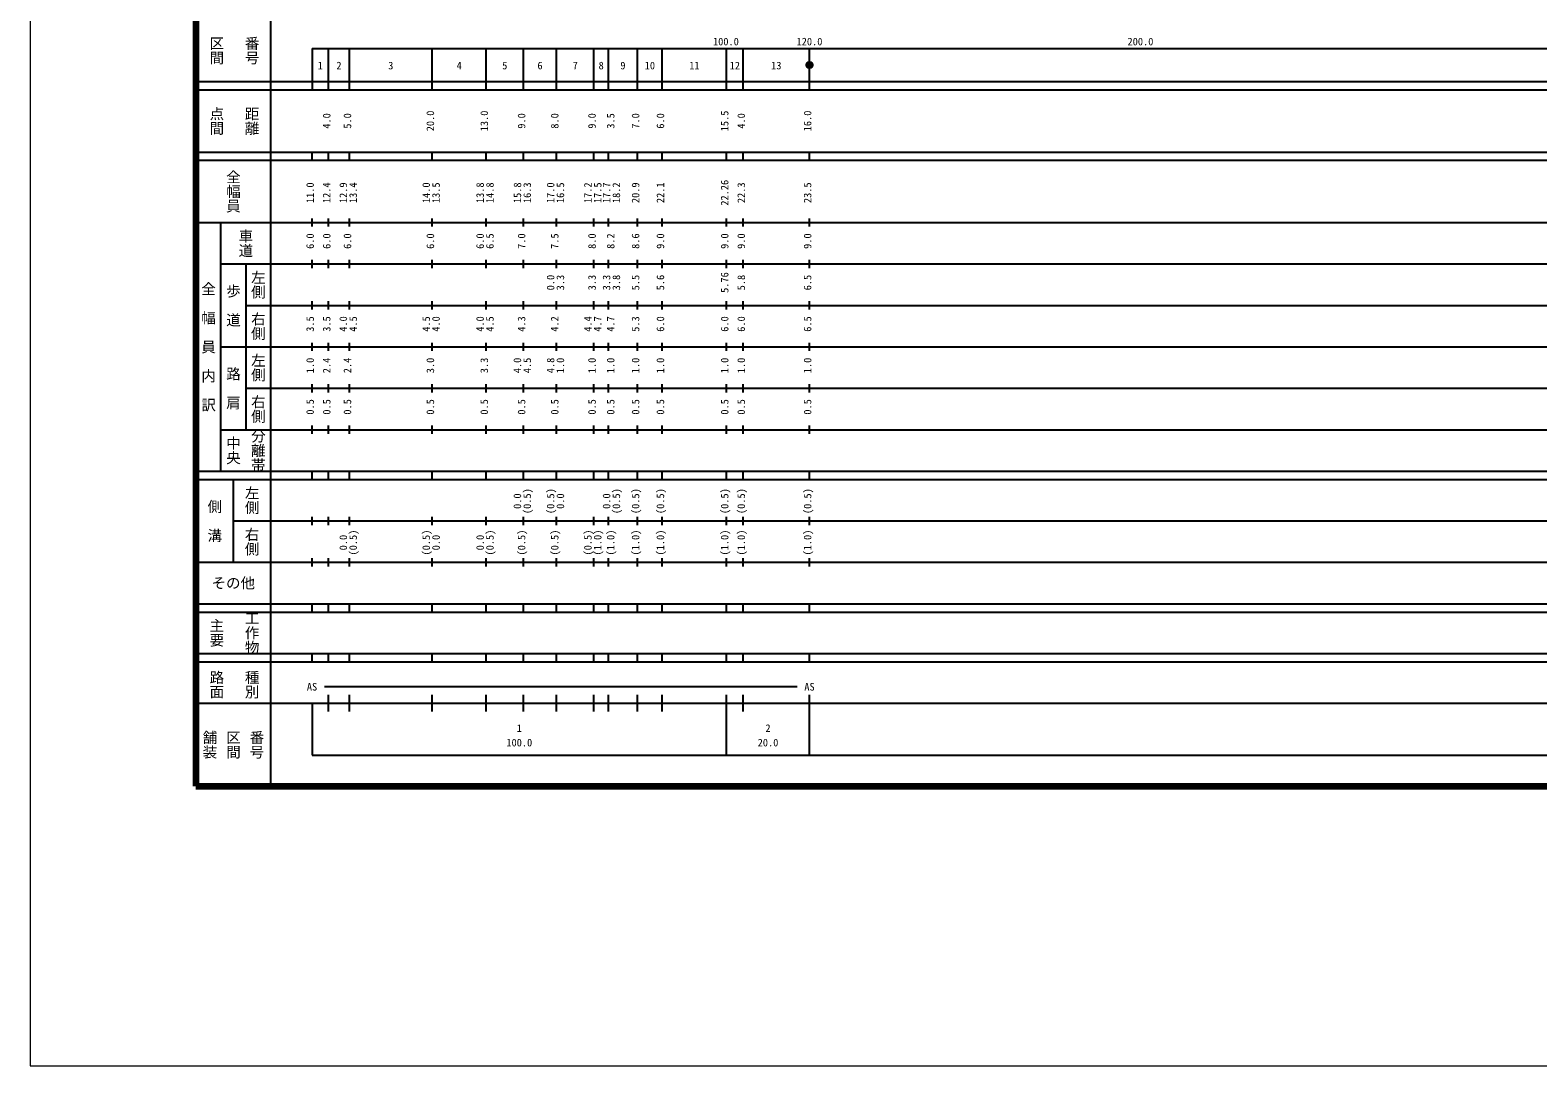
# Model space of a CAD drawing. Units: millimetres on the paper. Extents: x 0 to 700, y -48 to 448.
# Drawn here: x 0 to 363.7, y -47.5 to 202.4 of the extents above; entities that cross this region are included whole.
import ezdxf
from ezdxf.enums import TextEntityAlignment as Align

# ---------------------------------------------------------------- set-up
doc = ezdxf.new("R2010")
doc.units = ezdxf.units.MM
doc.header["$PDMODE"] = 32
doc.header["$PDSIZE"] = 0.5
for name, color, linetype, lineweight in [('M-TTL-BAND', 7, 'Continuous', 25), ('S-TTL', 2, 'Continuous', 50), ('作業レイヤ1', 7, 'Continuous', 13)]:
    doc.layers.add(name, color=color, linetype=linetype, lineweight=lineweight)
doc.styles.add('@ＭＳ ゴシック', font='')
doc.styles.add('ＭＳ ゴシック', font='')
doc.styles.get('@ＭＳ ゴシック').set_extended_font_data('@MS Gothic')
doc.styles.get('ＭＳ ゴシック').set_extended_font_data('MS Gothic')

msp = doc.modelspace()

# ---------------------------------------------------------------- linework, layer by layer
at = {"layer": 'M-TTL-BAND'}
for p, q in [((58, 370), (58, 20)), ((68, 198), (579, 198)), ((68, 198), (68, 188)), ((72, 188), (72, 198)), ((77, 188), (77, 198)), ((97, 188), (97, 198)), ((110, 188), (110, 198)), ((119, 188), (119, 198)), ((127, 188), (127, 198)), ((136, 188), (136, 198)), ((139.5, 188), (139.5, 198)), ((146.5, 188), (146.5, 198)), ((152.5, 188), (152.5, 198)), ((168, 188), (168, 198)), ((172, 188), (172, 198)), ((188, 188), (188, 198)), ((40, 190), (579, 190)), ((40, 188), (579, 188)), ((40, 173), (579, 173)), ((40, 171), (579, 171)), ((68, 171), (68, 173)), ((72, 171), (72, 173)), ((77, 171), (77, 173)), ((97, 171), (97, 173)), ((110, 171), (110, 173)), ((119, 171), (119, 173)), ((127, 171), (127, 173)), ((136, 171), (136, 173)), ((139.5, 171), (139.5, 173)), ((146.5, 171), (146.5, 173)), ((152.5, 171), (152.5, 173)), ((168, 171), (168, 173)), ((172, 171), (172, 173)), ((188, 171), (188, 173)), ((68, 155), (68, 157)), ((72, 155), (72, 157)), ((77, 155), (77, 157)), ((97, 155), (97, 157)), ((110, 155), (110, 157)), ((119, 155), (119, 157)), ((127, 155), (127, 157)), ((136, 155), (136, 157)), ((139.5, 155), (139.5, 157)), ((146.5, 155), (146.5, 157)), ((152.5, 155), (152.5, 157)), ((168, 155), (168, 157)), ((172, 155), (172, 157)), ((188, 155), (188, 157)), ((40, 156), (579, 156)), ((46, 96), (46, 156)), ((46, 146), (579, 146)), ((52, 146), (52, 106)), ((68, 145), (68, 147)), ((72, 145), (72, 147)), ((77, 145), (77, 147)), ((97, 145), (97, 147)), ((110, 145), (110, 147)), ((119, 145), (119, 147)), ((127, 145), (127, 147)), ((136, 145), (136, 147)), ((139.5, 145), (139.5, 147)), ((146.5, 145), (146.5, 147)), ((152.5, 145), (152.5, 147)), ((168, 145), (168, 147)), ((172, 145), (172, 147)), ((188, 145), (188, 147)), ((52, 136), (579, 136)), ((68, 135), (68, 137)), ((72, 135), (72, 137)), ((77, 135), (77, 137)), ((97, 135), (97, 137)), ((110, 135), (110, 137)), ((119, 135), (119, 137)), ((127, 135), (127, 137)), ((136, 135), (136, 137)), ((139.5, 135), (139.5, 137)), ((146.5, 135), (146.5, 137)), ((152.5, 135), (152.5, 137)), ((168, 135), (168, 137)), ((172, 135), (172, 137)), ((188, 135), (188, 137)), ((46, 126), (579, 126)), ((68, 125), (68, 127)), ((72, 125), (72, 127)), ((77, 125), (77, 127)), ((97, 125), (97, 127)), ((110, 125), (110, 127)), ((119, 125), (119, 127)), ((127, 125), (127, 127)), ((136, 125), (136, 127)), ((139.5, 125), (139.5, 127)), ((146.5, 125), (146.5, 127)), ((152.5, 125), (152.5, 127)), ((168, 125), (168, 127)), ((172, 125), (172, 127)), ((188, 125), (188, 127)), ((68, 115), (68, 117)), ((72, 115), (72, 117)), ((77, 115), (77, 117)), ((97, 115), (97, 117)), ((110, 115), (110, 117)), ((119, 115), (119, 117)), ((127, 115), (127, 117)), ((136, 115), (136, 117)), ((139.5, 115), (139.5, 117)), ((146.5, 115), (146.5, 117)), ((152.5, 115), (152.5, 117)), ((168, 115), (168, 117)), ((172, 115), (172, 117)), ((188, 115), (188, 117)), ((52, 116), (579, 116)), ((46, 106), (579, 106)), ((68, 105), (68, 107)), ((72, 105), (72, 107)), ((77, 105), (77, 107)), ((97, 105), (97, 107)), ((110, 105), (110, 107)), ((119, 105), (119, 107)), ((127, 105), (127, 107)), ((136, 105), (136, 107)), ((139.5, 105), (139.5, 107)), ((146.5, 105), (146.5, 107)), ((152.5, 105), (152.5, 107)), ((168, 105), (168, 107)), ((172, 105), (172, 107)), ((188, 105), (188, 107)), ((40, 96), (579, 96)), ((68, 94), (68, 96)), ((72, 94), (72, 96)), ((77, 94), (77, 96)), ((97, 94), (97, 96)), ((110, 94), (110, 96)), ((119, 94), (119, 96)), ((127, 94), (127, 96)), ((136, 94), (136, 96)), ((139.5, 94), (139.5, 96)), ((146.5, 94), (146.5, 96)), ((152.5, 94), (152.5, 96)), ((168, 94), (168, 96)), ((172, 94), (172, 96)), ((188, 94), (188, 96)), ((40, 94), (579, 94)), ((49, 94), (49, 74)), ((49, 84), (579, 84)), ((68, 83), (68, 85)), ((72, 83), (72, 85)), ((77, 83), (77, 85)), ((97, 83), (97, 85)), ((110, 83), (110, 85)), ((119, 83), (119, 85)), ((127, 83), (127, 85)), ((136, 83), (136, 85)), ((139.5, 83), (139.5, 85)), ((146.5, 83), (146.5, 85)), ((152.5, 83), (152.5, 85)), ((168, 83), (168, 85)), ((172, 83), (172, 85)), ((188, 83), (188, 85)), ((40, 74), (579, 74)), ((68, 73), (68, 75)), ((72, 73), (72, 75)), ((77, 73), (77, 75)), ((97, 73), (97, 75)), ((110, 73), (110, 75)), ((119, 73), (119, 75)), ((127, 73), (127, 75)), ((136, 73), (136, 75)), ((139.5, 73), (139.5, 75)), ((146.5, 73), (146.5, 75)), ((152.5, 73), (152.5, 75)), ((168, 73), (168, 75)), ((172, 73), (172, 75)), ((188, 73), (188, 75)), ((40, 64), (579, 64)), ((40, 62), (579, 62)), ((68, 62), (68, 64)), ((72, 62), (72, 64)), ((77, 62), (77, 64)), ((97, 62), (97, 64)), ((110, 62), (110, 64)), ((119, 62), (119, 64)), ((127, 62), (127, 64)), ((136, 62), (136, 64)), ((139.5, 62), (139.5, 64)), ((146.5, 62), (146.5, 64)), ((152.5, 62), (152.5, 64)), ((168, 62), (168, 64)), ((172, 62), (172, 64)), ((188, 62), (188, 64)), ((40, 52), (579, 52)), ((68, 50), (68, 52)), ((72, 50), (72, 52)), ((77, 50), (77, 52)), ((97, 50), (97, 52)), ((110, 50), (110, 52)), ((119, 50), (119, 52)), ((127, 50), (127, 52)), ((136, 50), (136, 52)), ((139.5, 50), (139.5, 52)), ((146.5, 50), (146.5, 52)), ((152.5, 50), (152.5, 52)), ((168, 50), (168, 52)), ((172, 50), (172, 52)), ((188, 50), (188, 52)), ((40, 50), (579, 50)), ((71, 44), (185, 44)), ((72, 38), (72, 42)), ((77, 38), (77, 42)), ((97, 38), (97, 42)), ((110, 38), (110, 42)), ((119, 38), (119, 42)), ((127, 38), (127, 42)), ((136, 38), (136, 42)), ((139.5, 38), (139.5, 42)), ((146.5, 38), (146.5, 42)), ((152.5, 38), (152.5, 42)), ((168, 27.5), (168, 42)), ((172, 38), (172, 42)), ((188, 27.5), (188, 42)), ((40, 40), (579, 40)), ((68, 40), (68, 27.5)), ((68, 27.5), (579, 27.5))]:
    msp.add_line(p, q, dxfattribs=at)
for radius in [0.75, 0.6, 0.45, 0.3, 0.15, 0.1]:
    msp.add_circle((188, 194), radius, dxfattribs=at)
msp.add_point((188, 194), dxfattribs=at)
at = {"layer": 'S-TTL', "lineweight": 140}
for p, q in [((40, 380), (40, 20)), ((40, 20), (680, 20))]:
    msp.add_line(p, q, dxfattribs=at)
at = {"layer": '作業レイヤ1'}
msp.add_lwpolyline([(0, -47.5), (700, -47.5), (700, 447.5), (0, 447.5)], close=True, dxfattribs=at)

# ---------------------------------------------------------------- texts
at = {"layer": 'M-TTL-BAND', "style": '@ＭＳ ゴシック'}
for s, p in [('区間', (45, 197.5)), ('番号', (53.5, 197.5)), ('点間', (45, 180.5)), ('距離', (53.5, 180.5)), ('全幅員', (49, 163.5)), ('車道', (52, 151)), ('左側', (55, 141)), ('全\u3000幅\u3000員\u3000内\u3000訳', (43, 126)), ('歩\u3000道', (49, 136)), ('右側', (55, 131)), ('左側', (55, 121)), ('路\u3000肩', (49, 116)), ('右側', (55, 111)), ('分離帯', (55, 101)), ('中央', (49, 101)), ('左側', (53.5, 89)), ('側\u3000溝', (44.5, 84)), ('右側', (53.5, 79)), ('主要', (45, 57)), ('工作物', (53.5, 57)), ('路面', (45, 44.5)), ('種別', (53.5, 44.5)), ('舗装', (43.333, 30)), ('区間', (49, 30)), ('番号', (54.667, 30))]:
    msp.add_text(s, height=2.566, rotation=270, dxfattribs=at).set_placement(p, align=Align.MIDDLE_CENTER)
at = {"layer": 'M-TTL-BAND', "style": 'ＭＳ ゴシック'}
for s, p in [('100.0', (167.844, 198.195)), ('120.0', (188, 198.195)), ('200.0', (267.844, 198.195)), ('1', (70, 192.405)), ('2', (74.5, 192.405)), ('3', (87, 192.405)), ('4', (103.5, 192.405)), ('5', (114.5, 192.405)), ('6', (123, 192.405)), ('7', (131.5, 192.405)), ('8', (137.75, 192.405)), ('9', (143, 192.405)), ('10', (149.5, 192.405)), ('11', (160.25, 192.405)), ('12', (170, 192.405)), ('13', (180, 192.405)), ('AS', (68, 42.5)), ('AS', (188, 42.5)), ('1', (118, 32.523)), ('2', (178, 32.523)), ('100.0', (118, 29.033)), ('20.0', (178, 29.033))]:
    msp.add_text(s, height=1.833, dxfattribs=at).set_placement(p, align=Align.BOTTOM_CENTER)
for s, p in [('4.0', (73, 180.5)), ('5.0', (78, 180.5)), ('20.0', (98, 180.5)), ('13.0', (111, 180.5)), ('9.0', (120, 180.5)), ('8.0', (128, 180.5)), ('9.0', (137, 180.5)), ('3.5', (141.5, 180.5)), ('7.0', (147.5, 180.5)), ('6.0', (153.5, 180.5)), ('15.5', (169, 180.5)), ('4.0', (173, 180.5)), ('16.0', (189, 180.5)), ('11.0', (69, 163.174)), ('12.4', (73, 163.174)), ('12.9', (77, 163.174)), ('13.4', (79.37, 163.174)), ('14.0', (97, 163.174)), ('13.5', (99.37, 163.174)), ('13.8', (110, 163.174)), ('14.8', (112.37, 163.174)), ('15.8', (119, 163.174)), ('16.3', (121.37, 163.174)), ('17.0', (127, 163.174)), ('16.5', (129.37, 163.174)), ('17.2', (136, 163.174)), ('17.5', (138.37, 163.174)), ('17.7', (140.5, 163.174)), ('18.2', (142.87, 163.174)), ('20.9', (147.5, 163.174)), ('22.1', (153.5, 163.174)), ('22.26', (169, 163.174)), ('22.3', (173, 163.174)), ('23.5', (189, 163.174)), ('6.0', (69, 151.5)), ('6.0', (73, 151.5)), ('6.0', (78, 151.5)), ('6.0', (98, 151.5)), ('6.0', (110, 151.5)), ('6.5', (112.37, 151.5)), ('7.0', (120, 151.5)), ('7.5', (128, 151.5)), ('8.0', (137, 151.5)), ('8.2', (141.5, 151.5)), ('8.6', (147.5, 151.5)), ('9.0', (153.5, 151.5)), ('9.0', (169, 151.5)), ('9.0', (173, 151.5)), ('9.0', (189, 151.5)), ('0.0', (127, 141.5)), ('3.3', (129.37, 141.5)), ('3.3', (137, 141.5)), ('3.3', (140.5, 141.5)), ('3.8', (142.87, 141.5)), ('5.5', (147.5, 141.5)), ('5.6', (153.5, 141.5)), ('5.76', (169, 141.5)), ('5.8', (173, 141.5)), ('6.5', (189, 141.5)), ('3.5', (69, 131.5)), ('3.5', (73, 131.5)), ('4.0', (77, 131.5)), ('4.5', (79.37, 131.5)), ('4.5', (97, 131.5)), ('4.0', (99.37, 131.5)), ('4.0', (110, 131.5)), ('4.5', (112.37, 131.5)), ('4.3', (120, 131.5)), ('4.2', (128, 131.5)), ('4.4', (136, 131.5)), ('4.7', (138.37, 131.5)), ('4.7', (141.5, 131.5)), ('5.3', (147.5, 131.5)), ('6.0', (153.5, 131.5)), ('6.0', (169, 131.5)), ('6.0', (173, 131.5)), ('6.5', (189, 131.5)), ('1.0', (69, 121.5)), ('2.4', (73, 121.5)), ('2.4', (78, 121.5)), ('3.0', (98, 121.5)), ('3.3', (111, 121.5)), ('4.0', (119, 121.5)), ('4.5', (121.37, 121.5)), ('4.8', (127, 121.5)), ('1.0', (129.37, 121.5)), ('1.0', (137, 121.5)), ('1.0', (141.5, 121.5)), ('1.0', (147.5, 121.5)), ('1.0', (153.5, 121.5)), ('1.0', (169, 121.5)), ('1.0', (173, 121.5)), ('1.0', (189, 121.5)), ('0.5', (69, 111.5)), ('0.5', (73, 111.5)), ('0.5', (78, 111.5)), ('0.5', (98, 111.5)), ('0.5', (111, 111.5)), ('0.5', (120, 111.5)), ('0.5', (128, 111.5)), ('0.5', (137, 111.5)), ('0.5', (141.5, 111.5)), ('0.5', (147.5, 111.5)), ('0.5', (153.5, 111.5)), ('0.5', (169, 111.5)), ('0.5', (173, 111.5)), ('0.5', (189, 111.5)), ('(0.5)', (121.37, 88.764)), ('(0.5)', (127, 88.764)), ('(0.5)', (142.87, 88.764)), ('(0.5)', (147.5, 88.764)), ('(0.5)', (153.5, 88.764)), ('(0.5)', (169, 88.764)), ('(0.5)', (173, 88.764)), ('(0.5)', (189, 88.764)), ('0.0', (119, 88.764)), ('0.0', (129.37, 88.764)), ('0.0', (140.5, 88.764)), ('0.0', (77, 78.764)), ('(0.5)', (79.37, 78.764)), ('(0.5)', (97, 78.764)), ('0.0', (99.37, 78.764)), ('0.0', (110, 78.764)), ('(0.5)', (112.37, 78.764)), ('(0.5)', (120, 78.764)), ('(0.5)', (128, 78.764)), ('(0.5)', (136, 78.764)), ('(1.0)', (138.37, 78.764)), ('(1.0)', (141.5, 78.764)), ('(1.0)', (147.5, 78.764)), ('(1.0)', (153.5, 78.764)), ('(1.0)', (169, 78.764)), ('(1.0)', (173, 78.764)), ('(1.0)', (189, 78.764))]:
    msp.add_text(s, height=1.833, rotation=90, dxfattribs=at).set_placement(p, align=Align.BOTTOM_CENTER)
msp.add_text('その他', height=2.566, dxfattribs=at).set_placement((49, 69), align=Align.MIDDLE_CENTER)

doc.saveas('drawing.dxf')
